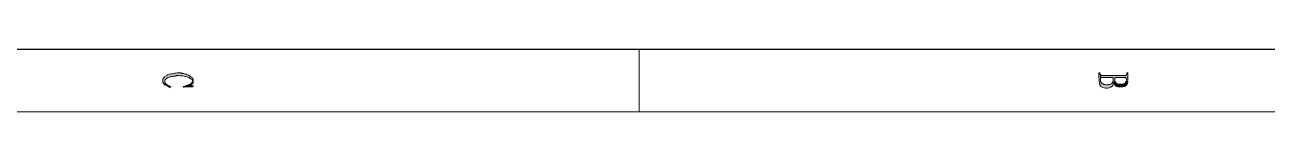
# Model space of a CAD drawing. Header units: inches. Extents: x 3 to 207, y 6 to 294.
# Drawn here: x 71.5 to 139.1, y 5.9 to 9.3 of the extents above; entities that cross this region are included whole.
import ezdxf

# ---------------------------------------------------------------- set-up
doc = ezdxf.new("R2010")
doc.units = ezdxf.units.IN
doc.header["$MEASUREMENT"] = 0
doc.layers.add('图层 1', color=7, linetype='Continuous')

msp = doc.modelspace()

# ---------------------------------------------------------------- hatches: boundary and pattern name
at = {"layer": '图层 1', "true_color": 0xffffff}
h = msp.add_hatch(color=7, dxfattribs=at)
edge = h.paths.add_edge_path()
edge.add_spline(control_points=[(80.645, 7.754), (80.645, 7.754), (80.624, 7.796), (80.624, 7.796), (80.624, 7.796), (80.603, 7.818), (80.603, 7.818), (80.603, 7.818), (80.56, 7.839), (80.56, 7.839), (80.56, 7.839), (80.518, 7.881), (80.518, 7.881), (80.518, 7.881), (80.433, 7.923), (80.433, 7.923), (80.433, 7.923), (80.412, 7.923), (80.412, 7.923), (80.412, 7.923), (80.328, 7.966), (80.328, 7.966), (80.328, 7.966), (80.306, 7.987), (80.306, 7.987), (80.306, 7.987), (80.243, 7.987), (80.243, 7.987), (80.243, 7.987), (80.158, 8.029), (80.158, 8.029), (80.158, 8.029), (80.073, 8.029), (80.073, 8.029), (80.073, 8.029), (80.031, 8.05), (80.031, 8.05), (80.031, 8.05), (79.925, 8.05), (79.925, 8.05), (79.73, 8.066), (79.751, 8.023), (79.608, 8.029), (79.52, 7.988), (79.417, 8.005), (79.333, 7.944), (79.333, 7.944), (79.29, 7.944), (79.29, 7.944), (79.29, 7.944), (79.269, 7.923), (79.269, 7.923), (79.269, 7.923), (79.142, 7.86), (79.142, 7.86), (79.142, 7.86), (79.121, 7.818), (79.121, 7.818), (79.121, 7.818), (79.079, 7.775), (79.079, 7.775), (79.079, 7.775), (79.058, 7.733), (79.058, 7.733), (79.058, 7.733), (79.036, 7.712), (79.036, 7.712), (79.036, 7.712), (79.036, 7.542), (79.036, 7.542), (79.036, 7.542), (79.058, 7.521), (79.058, 7.521), (79.058, 7.521), (79.058, 7.479), (79.058, 7.479), (79.058, 7.479), (79.079, 7.458), (79.079, 7.458), (79.079, 7.458), (79.121, 7.437), (79.121, 7.437), (79.121, 7.437), (79.121, 7.415), (79.121, 7.415), (79.121, 7.415), (79.142, 7.394), (79.142, 7.394), (79.142, 7.394), (79.142, 7.627), (79.142, 7.627), (79.142, 7.627), (79.163, 7.669), (79.163, 7.669), (79.163, 7.669), (79.206, 7.712), (79.206, 7.712), (79.206, 7.712), (79.227, 7.754), (79.227, 7.754), (79.227, 7.754), (79.311, 7.796), (79.311, 7.796), (79.311, 7.796), (79.375, 7.818), (79.375, 7.818), (79.375, 7.818), (79.417, 7.839), (79.417, 7.839), (79.417, 7.839), (79.46, 7.839), (79.46, 7.839), (79.46, 7.839), (79.481, 7.86), (79.481, 7.86), (79.481, 7.86), (79.544, 7.86), (79.544, 7.86), (79.544, 7.86), (79.587, 7.881), (79.587, 7.881), (79.587, 7.881), (79.735, 7.881), (79.735, 7.881), (79.735, 7.881), (79.777, 7.902), (79.777, 7.902), (79.968, 7.916), (80.036, 7.877), (80.2, 7.881), (80.2, 7.881), (80.243, 7.86), (80.243, 7.86), (80.243, 7.86), (80.285, 7.86), (80.285, 7.86), (80.285, 7.86), (80.37, 7.818), (80.37, 7.818), (80.37, 7.818), (80.412, 7.818), (80.412, 7.818), (80.412, 7.818), (80.476, 7.796), (80.476, 7.796), (80.476, 7.796), (80.518, 7.754), (80.518, 7.754), (80.518, 7.754), (80.56, 7.733), (80.56, 7.733), (80.56, 7.733), (80.581, 7.712), (80.581, 7.712), (80.581, 7.712), (80.624, 7.69), (80.624, 7.69), (80.624, 7.69), (80.624, 7.669), (80.624, 7.669), (80.624, 7.669), (80.645, 7.627), (80.645, 7.627)], knot_values=[0, 0, 0, 0, 0.352778, 0.352778, 0.352778, 0.705556, 0.705556, 0.705556, 1.058333, 1.058333, 1.058333, 1.411111, 1.411111, 1.411111, 1.763889, 1.763889, 1.763889, 2.116667, 2.116667, 2.116667, 2.469444, 2.469444, 2.469444, 2.822222, 2.822222, 2.822222, 3.175, 3.175, 3.175, 3.527778, 3.527778, 3.527778, 3.880556, 3.880556, 3.880556, 4.233333, 4.233333, 4.233333, 4.586111, 4.586111, 4.586111, 4.938889, 4.938889, 4.938889, 5.291667, 5.291667, 5.291667, 5.644444, 5.644444, 5.644444, 5.997222, 5.997222, 5.997222, 6.35, 6.35, 6.35, 6.702778, 6.702778, 6.702778, 7.055556, 7.055556, 7.055556, 7.408333, 7.408333, 7.408333, 7.761111, 7.761111, 7.761111, 8.113889, 8.113889, 8.113889, 8.466667, 8.466667, 8.466667, 8.819444, 8.819444, 8.819444, 9.172222, 9.172222, 9.172222, 9.525, 9.525, 9.525, 9.877778, 9.877778, 9.877778, 10.230556, 10.230556, 10.230556, 10.583333, 10.583333, 10.583333, 10.936111, 10.936111, 10.936111, 11.288889, 11.288889, 11.288889, 11.641667, 11.641667, 11.641667, 11.994444, 11.994444, 11.994444, 12.347222, 12.347222, 12.347222, 12.7, 12.7, 12.7, 13.052778, 13.052778, 13.052778, 13.405556, 13.405556, 13.405556, 13.758333, 13.758333, 13.758333, 14.111111, 14.111111, 14.111111, 14.463889, 14.463889, 14.463889, 14.816667, 14.816667, 14.816667, 15.169444, 15.169444, 15.169444, 15.522222, 15.522222, 15.522222, 15.875, 15.875, 15.875, 16.227778, 16.227778, 16.227778, 16.580556, 16.580556, 16.580556, 16.933333, 16.933333, 16.933333, 17.286111, 17.286111, 17.286111, 17.638889, 17.638889, 17.638889, 17.991667, 17.991667, 17.991667, 18.344444, 18.344444, 18.344444, 18.697222, 18.697222, 18.697222, 19.05, 19.05, 19.05, 19.05], degree=3, periodic=0)
edge.add_line((80.645, 7.627), (80.645, 7.754))
h = msp.add_hatch(color=7, dxfattribs=at)
edge = h.paths.add_edge_path()
edge.add_spline(control_points=[(79.481, 7.288), (79.41, 7.324), (79.34, 7.359), (79.269, 7.394), (79.158, 7.446), (79.182, 7.486), (79.142, 7.564), (79.142, 7.564), (79.142, 7.394), (79.142, 7.394), (79.142, 7.394), (79.163, 7.394), (79.163, 7.394), (79.163, 7.394), (79.333, 7.309), (79.333, 7.309), (79.333, 7.309), (79.375, 7.267), (79.375, 7.267), (79.375, 7.267), (79.439, 7.246), (79.439, 7.246)], knot_values=[0, 0, 0, 0, 0.352778, 0.352778, 0.352778, 0.705556, 0.705556, 0.705556, 1.058333, 1.058333, 1.058333, 1.411111, 1.411111, 1.411111, 1.763889, 1.763889, 1.763889, 2.116667, 2.116667, 2.116667, 2.469444, 2.469444, 2.469444, 2.469444], degree=3, periodic=0)
edge.add_line((79.439, 7.246), (79.481, 7.288))
h = msp.add_hatch(color=7, dxfattribs=at)
edge = h.paths.add_edge_path()
edge.add_spline(control_points=[(80.687, 7.585), (80.687, 7.585), (80.687, 7.712), (80.687, 7.712), (80.687, 7.712), (80.666, 7.733), (80.666, 7.733), (80.666, 7.733), (80.645, 7.754), (80.645, 7.754), (80.645, 7.754), (80.645, 7.585), (80.645, 7.585), (80.645, 7.585), (80.624, 7.542), (80.624, 7.542), (80.624, 7.542), (80.603, 7.5), (80.603, 7.5), (80.603, 7.5), (80.56, 7.458), (80.56, 7.458), (80.56, 7.458), (80.539, 7.458), (80.539, 7.458), (80.481, 7.412), (80.216, 7.333), (80.137, 7.309), (80.137, 7.309), (80.158, 7.267), (80.158, 7.267), (80.158, 7.267), (80.2, 7.267), (80.2, 7.267), (80.2, 7.267), (80.243, 7.288), (80.243, 7.288), (80.243, 7.288), (80.349, 7.288), (80.349, 7.288), (80.419, 7.288), (80.49, 7.288), (80.56, 7.288), (80.56, 7.288), (80.56, 7.373), (80.56, 7.373), (80.56, 7.373), (80.581, 7.373), (80.581, 7.373), (80.581, 7.373), (80.603, 7.415), (80.603, 7.415), (80.603, 7.415), (80.666, 7.479), (80.666, 7.479), (80.666, 7.479), (80.687, 7.521), (80.687, 7.521), (80.687, 7.521), (80.687, 7.564), (80.687, 7.564)], knot_values=[0, 0, 0, 0, 0.352778, 0.352778, 0.352778, 0.705556, 0.705556, 0.705556, 1.058333, 1.058333, 1.058333, 1.411111, 1.411111, 1.411111, 1.763889, 1.763889, 1.763889, 2.116667, 2.116667, 2.116667, 2.469444, 2.469444, 2.469444, 2.822222, 2.822222, 2.822222, 3.175, 3.175, 3.175, 3.527778, 3.527778, 3.527778, 3.880556, 3.880556, 3.880556, 4.233333, 4.233333, 4.233333, 4.586111, 4.586111, 4.586111, 4.938889, 4.938889, 4.938889, 5.291667, 5.291667, 5.291667, 5.644444, 5.644444, 5.644444, 5.997222, 5.997222, 5.997222, 6.35, 6.35, 6.35, 6.702778, 6.702778, 6.702778, 7.055556, 7.055556, 7.055556, 7.055556], degree=3, periodic=0)
edge.add_line((80.687, 7.564), (80.687, 7.585))
h = msp.add_hatch(color=7, dxfattribs=at)
edge = h.paths.add_edge_path()
edge.add_spline(control_points=[(130.768, 7.458), (130.768, 7.458), (130.768, 7.669), (130.768, 7.669), (130.768, 7.669), (130.768, 7.606), (130.768, 7.606), (130.768, 7.606), (130.747, 7.585), (130.747, 7.585), (130.747, 7.585), (130.747, 7.542), (130.747, 7.542), (130.63, 7.497), (130.767, 7.497), (130.577, 7.415), (130.577, 7.415), (130.535, 7.415), (130.535, 7.415), (130.535, 7.415), (130.493, 7.394), (130.493, 7.394), (130.493, 7.394), (130.366, 7.394), (130.366, 7.394), (130.366, 7.394), (130.323, 7.415), (130.323, 7.415), (130.323, 7.415), (130.26, 7.415), (130.26, 7.415), (130.206, 7.473), (130.126, 7.462), (130.09, 7.564), (130.09, 7.564), (130.069, 7.585), (130.069, 7.585), (130.069, 7.585), (130.069, 7.966), (130.069, 7.966), (130.069, 7.966), (130.048, 8.008), (130.048, 8.008), (130.048, 8.008), (130.048, 8.05), (130.048, 8.05), (130.048, 8.05), (129.984, 8.05), (129.984, 8.05), (129.971, 7.841), (130.001, 7.744), (130.006, 7.564), (130.006, 7.564), (130.027, 7.521), (130.027, 7.521), (130.027, 7.521), (130.027, 7.458), (130.027, 7.458), (130.027, 7.458), (130.048, 7.437), (130.048, 7.437), (130.048, 7.437), (130.048, 7.394), (130.048, 7.394), (130.048, 7.394), (130.069, 7.373), (130.069, 7.373), (130.069, 7.373), (130.069, 7.352), (130.069, 7.352), (130.069, 7.352), (130.09, 7.331), (130.09, 7.331), (130.09, 7.331), (130.09, 7.309), (130.09, 7.309), (130.298, 7.199), (130.642, 7.163), (130.768, 7.415)], knot_values=[0, 0, 0, 0, 0.352778, 0.352778, 0.352778, 0.705556, 0.705556, 0.705556, 1.058333, 1.058333, 1.058333, 1.411111, 1.411111, 1.411111, 1.763889, 1.763889, 1.763889, 2.116667, 2.116667, 2.116667, 2.469444, 2.469444, 2.469444, 2.822222, 2.822222, 2.822222, 3.175, 3.175, 3.175, 3.527778, 3.527778, 3.527778, 3.880556, 3.880556, 3.880556, 4.233333, 4.233333, 4.233333, 4.586111, 4.586111, 4.586111, 4.938889, 4.938889, 4.938889, 5.291667, 5.291667, 5.291667, 5.644444, 5.644444, 5.644444, 5.997222, 5.997222, 5.997222, 6.35, 6.35, 6.35, 6.702778, 6.702778, 6.702778, 7.055556, 7.055556, 7.055556, 7.408333, 7.408333, 7.408333, 7.761111, 7.761111, 7.761111, 8.113889, 8.113889, 8.113889, 8.466667, 8.466667, 8.466667, 8.819444, 8.819444, 8.819444, 9.172222, 9.172222, 9.172222, 9.172222], degree=3, periodic=0)
edge.add_line((130.768, 7.415), (130.768, 7.458))
for points in [[(131.572, 7.669), (131.572, 8.05), (131.509, 8.05), (131.509, 7.987), (131.487, 7.944), (131.445, 7.902), (130.133, 7.902), (130.112, 7.923), (130.09, 7.923), (130.069, 7.966), (130.069, 7.733), (130.09, 7.775), (130.133, 7.796), (130.747, 7.796), (130.768, 7.775), (130.768, 7.458), (130.789, 7.479), (130.789, 7.521), (130.81, 7.479), (130.831, 7.437), (130.852, 7.69), (130.852, 7.733), (130.874, 7.775), (130.874, 7.796), (131.445, 7.796), (131.487, 7.754), (131.487, 7.712), (131.509, 7.669), (131.509, 7.415), (131.53, 7.437), (131.53, 7.479), (131.551, 7.5), (131.572, 7.542), (131.572, 7.627)], [(80.687, 7.288), (80.687, 7.352), (80.56, 7.352), (80.56, 7.288), (80.645, 7.288)]]:
    msp.add_hatch(color=7, dxfattribs=at).paths.add_polyline_path(points)
h = msp.add_hatch(color=7, dxfattribs=at)
edge = h.paths.add_edge_path()
edge.add_spline(control_points=[(131.509, 7.415), (131.509, 7.415), (131.509, 7.669), (131.509, 7.669), (131.509, 7.603), (131.446, 7.558), (131.424, 7.5), (131.424, 7.5), (131.403, 7.479), (131.403, 7.479), (131.403, 7.479), (131.36, 7.458), (131.36, 7.458), (131.36, 7.458), (131.318, 7.458), (131.318, 7.458), (131.318, 7.458), (131.276, 7.437), (131.276, 7.437), (131.276, 7.437), (131.17, 7.437), (131.17, 7.437), (131.057, 7.439), (131.036, 7.417), (130.937, 7.5), (130.937, 7.5), (130.895, 7.542), (130.895, 7.542), (130.895, 7.542), (130.874, 7.585), (130.874, 7.585), (130.874, 7.585), (130.852, 7.606), (130.852, 7.606), (130.852, 7.606), (130.852, 7.69), (130.852, 7.69), (130.852, 7.69), (130.831, 7.437), (130.831, 7.437), (130.831, 7.437), (130.852, 7.415), (130.852, 7.415), (130.852, 7.415), (130.874, 7.373), (130.874, 7.373), (130.874, 7.373), (130.895, 7.352), (130.895, 7.352), (130.895, 7.352), (130.916, 7.352), (130.916, 7.352), (130.916, 7.352), (130.937, 7.331), (130.937, 7.331), (130.937, 7.331), (131.022, 7.288), (131.022, 7.288), (131.022, 7.288), (131.064, 7.288), (131.064, 7.288), (131.142, 7.288), (131.219, 7.288), (131.297, 7.288), (131.297, 7.288), (131.339, 7.309), (131.339, 7.309), (131.339, 7.309), (131.381, 7.309), (131.381, 7.309), (131.381, 7.309), (131.424, 7.331), (131.424, 7.331), (131.424, 7.331), (131.445, 7.352), (131.445, 7.352), (131.445, 7.352), (131.487, 7.373), (131.487, 7.373), (131.487, 7.373), (131.487, 7.394), (131.487, 7.394)], knot_values=[0, 0, 0, 0, 0.352778, 0.352778, 0.352778, 0.705556, 0.705556, 0.705556, 1.058333, 1.058333, 1.058333, 1.411111, 1.411111, 1.411111, 1.763889, 1.763889, 1.763889, 2.116667, 2.116667, 2.116667, 2.469444, 2.469444, 2.469444, 2.822222, 2.822222, 2.822222, 3.175, 3.175, 3.175, 3.527778, 3.527778, 3.527778, 3.880556, 3.880556, 3.880556, 4.233333, 4.233333, 4.233333, 4.586111, 4.586111, 4.586111, 4.938889, 4.938889, 4.938889, 5.291667, 5.291667, 5.291667, 5.644444, 5.644444, 5.644444, 5.997222, 5.997222, 5.997222, 6.35, 6.35, 6.35, 6.702778, 6.702778, 6.702778, 7.055556, 7.055556, 7.055556, 7.408333, 7.408333, 7.408333, 7.761111, 7.761111, 7.761111, 8.113889, 8.113889, 8.113889, 8.466667, 8.466667, 8.466667, 8.819444, 8.819444, 8.819444, 9.172222, 9.172222, 9.172222, 9.525, 9.525, 9.525, 9.525], degree=3, periodic=0)
edge.add_line((131.487, 7.394), (131.509, 7.415))

# ---------------------------------------------------------------- linework, layer by layer
at = {"layer": '图层 1', "color": 7, "lineweight": 30, "true_color": 0xffffff}
msp.add_lwpolyline([(6.562, 9.342), (203.369, 9.342)], dxfattribs=at)
at = {"layer": '图层 1', "color": 7, "lineweight": 15, "true_color": 0xffffff}
for points in [[(104.966, 5.934), (104.966, 9.342)], [(206.777, 5.934), (3.154, 5.934)]]:
    msp.add_lwpolyline(points, dxfattribs=at)
at = {"layer": '图层 1', "lineweight": 0}
for points in [[(131.572, 7.669), (131.572, 8.05), (131.509, 8.05), (131.509, 7.987), (131.487, 7.944), (131.445, 7.902), (130.133, 7.902), (130.112, 7.923), (130.09, 7.923), (130.069, 7.966), (130.069, 7.733), (130.09, 7.775), (130.133, 7.796), (130.747, 7.796), (130.768, 7.775), (130.768, 7.458), (130.789, 7.479), (130.789, 7.521), (130.81, 7.479), (130.831, 7.437), (130.852, 7.69), (130.852, 7.733), (130.874, 7.775), (130.874, 7.796), (131.445, 7.796), (131.487, 7.754), (131.487, 7.712), (131.509, 7.669), (131.509, 7.415), (131.53, 7.437), (131.53, 7.479), (131.551, 7.5), (131.572, 7.542), (131.572, 7.627)], [(80.687, 7.288), (80.687, 7.352), (80.56, 7.352), (80.56, 7.288), (80.645, 7.288)]]:
    msp.add_lwpolyline(points, dxfattribs=at)
for points, knots in [([(80.645, 7.754), (80.645, 7.754), (80.624, 7.796), (80.624, 7.796), (80.624, 7.796), (80.603, 7.818), (80.603, 7.818), (80.603, 7.818), (80.56, 7.839), (80.56, 7.839), (80.56, 7.839), (80.518, 7.881), (80.518, 7.881), (80.518, 7.881), (80.433, 7.923), (80.433, 7.923), (80.433, 7.923), (80.412, 7.923), (80.412, 7.923), (80.412, 7.923), (80.328, 7.966), (80.328, 7.966), (80.328, 7.966), (80.306, 7.987), (80.306, 7.987), (80.306, 7.987), (80.243, 7.987), (80.243, 7.987), (80.243, 7.987), (80.158, 8.029), (80.158, 8.029), (80.158, 8.029), (80.073, 8.029), (80.073, 8.029), (80.073, 8.029), (80.031, 8.05), (80.031, 8.05), (80.031, 8.05), (79.925, 8.05), (79.925, 8.05), (79.73, 8.066), (79.751, 8.023), (79.608, 8.029), (79.52, 7.988), (79.417, 8.005), (79.333, 7.944), (79.333, 7.944), (79.29, 7.944), (79.29, 7.944), (79.29, 7.944), (79.269, 7.923), (79.269, 7.923), (79.269, 7.923), (79.142, 7.86), (79.142, 7.86), (79.142, 7.86), (79.121, 7.818), (79.121, 7.818), (79.121, 7.818), (79.079, 7.775), (79.079, 7.775), (79.079, 7.775), (79.058, 7.733), (79.058, 7.733), (79.058, 7.733), (79.036, 7.712), (79.036, 7.712), (79.036, 7.712), (79.036, 7.542), (79.036, 7.542), (79.036, 7.542), (79.058, 7.521), (79.058, 7.521), (79.058, 7.521), (79.058, 7.479), (79.058, 7.479), (79.058, 7.479), (79.079, 7.458), (79.079, 7.458), (79.079, 7.458), (79.121, 7.437), (79.121, 7.437), (79.121, 7.437), (79.121, 7.415), (79.121, 7.415), (79.121, 7.415), (79.142, 7.394), (79.142, 7.394), (79.142, 7.394), (79.142, 7.627), (79.142, 7.627), (79.142, 7.627), (79.163, 7.669), (79.163, 7.669), (79.163, 7.669), (79.206, 7.712), (79.206, 7.712), (79.206, 7.712), (79.227, 7.754), (79.227, 7.754), (79.227, 7.754), (79.311, 7.796), (79.311, 7.796), (79.311, 7.796), (79.375, 7.818), (79.375, 7.818), (79.375, 7.818), (79.417, 7.839), (79.417, 7.839), (79.417, 7.839), (79.46, 7.839), (79.46, 7.839), (79.46, 7.839), (79.481, 7.86), (79.481, 7.86), (79.481, 7.86), (79.544, 7.86), (79.544, 7.86), (79.544, 7.86), (79.587, 7.881), (79.587, 7.881), (79.587, 7.881), (79.735, 7.881), (79.735, 7.881), (79.735, 7.881), (79.777, 7.902), (79.777, 7.902), (79.968, 7.916), (80.036, 7.877), (80.2, 7.881), (80.2, 7.881), (80.243, 7.86), (80.243, 7.86), (80.243, 7.86), (80.285, 7.86), (80.285, 7.86), (80.285, 7.86), (80.37, 7.818), (80.37, 7.818), (80.37, 7.818), (80.412, 7.818), (80.412, 7.818), (80.412, 7.818), (80.476, 7.796), (80.476, 7.796), (80.476, 7.796), (80.518, 7.754), (80.518, 7.754), (80.518, 7.754), (80.56, 7.733), (80.56, 7.733), (80.56, 7.733), (80.581, 7.712), (80.581, 7.712), (80.581, 7.712), (80.624, 7.69), (80.624, 7.69), (80.624, 7.69), (80.624, 7.669), (80.624, 7.669), (80.624, 7.669), (80.645, 7.627), (80.645, 7.627)], [0, 0, 0, 0, 1, 1, 1, 2, 2, 2, 3, 3, 3, 4, 4, 4, 5, 5, 5, 6, 6, 6, 7, 7, 7, 8, 8, 8, 9, 9, 9, 10, 10, 10, 11, 11, 11, 12, 12, 12, 13, 13, 13, 14, 14, 14, 15, 15, 15, 16, 16, 16, 17, 17, 17, 18, 18, 18, 19, 19, 19, 20, 20, 20, 21, 21, 21, 22, 22, 22, 23, 23, 23, 24, 24, 24, 25, 25, 25, 26, 26, 26, 27, 27, 27, 28, 28, 28, 29, 29, 29, 30, 30, 30, 31, 31, 31, 32, 32, 32, 33, 33, 33, 34, 34, 34, 35, 35, 35, 36, 36, 36, 37, 37, 37, 38, 38, 38, 39, 39, 39, 40, 40, 40, 41, 41, 41, 42, 42, 42, 43, 43, 43, 44, 44, 44, 45, 45, 45, 46, 46, 46, 47, 47, 47, 48, 48, 48, 49, 49, 49, 50, 50, 50, 51, 51, 51, 52, 52, 52, 53, 53, 53, 54, 54, 54, 54]), ([(79.481, 7.288), (79.41, 7.324), (79.34, 7.359), (79.269, 7.394), (79.158, 7.446), (79.182, 7.486), (79.142, 7.564), (79.142, 7.564), (79.142, 7.394), (79.142, 7.394), (79.142, 7.394), (79.163, 7.394), (79.163, 7.394), (79.163, 7.394), (79.333, 7.309), (79.333, 7.309), (79.333, 7.309), (79.375, 7.267), (79.375, 7.267), (79.375, 7.267), (79.439, 7.246), (79.439, 7.246)], [0, 0, 0, 0, 1, 1, 1, 2, 2, 2, 3, 3, 3, 4, 4, 4, 5, 5, 5, 6, 6, 6, 7, 7, 7, 7]), ([(80.687, 7.585), (80.687, 7.585), (80.687, 7.712), (80.687, 7.712), (80.687, 7.712), (80.666, 7.733), (80.666, 7.733), (80.666, 7.733), (80.645, 7.754), (80.645, 7.754), (80.645, 7.754), (80.645, 7.585), (80.645, 7.585), (80.645, 7.585), (80.624, 7.542), (80.624, 7.542), (80.624, 7.542), (80.603, 7.5), (80.603, 7.5), (80.603, 7.5), (80.56, 7.458), (80.56, 7.458), (80.56, 7.458), (80.539, 7.458), (80.539, 7.458), (80.481, 7.412), (80.216, 7.333), (80.137, 7.309), (80.137, 7.309), (80.158, 7.267), (80.158, 7.267), (80.158, 7.267), (80.2, 7.267), (80.2, 7.267), (80.2, 7.267), (80.243, 7.288), (80.243, 7.288), (80.243, 7.288), (80.349, 7.288), (80.349, 7.288), (80.419, 7.288), (80.49, 7.288), (80.56, 7.288), (80.56, 7.288), (80.56, 7.373), (80.56, 7.373), (80.56, 7.373), (80.581, 7.373), (80.581, 7.373), (80.581, 7.373), (80.603, 7.415), (80.603, 7.415), (80.603, 7.415), (80.666, 7.479), (80.666, 7.479), (80.666, 7.479), (80.687, 7.521), (80.687, 7.521), (80.687, 7.521), (80.687, 7.564), (80.687, 7.564)], [0, 0, 0, 0, 1, 1, 1, 2, 2, 2, 3, 3, 3, 4, 4, 4, 5, 5, 5, 6, 6, 6, 7, 7, 7, 8, 8, 8, 9, 9, 9, 10, 10, 10, 11, 11, 11, 12, 12, 12, 13, 13, 13, 14, 14, 14, 15, 15, 15, 16, 16, 16, 17, 17, 17, 18, 18, 18, 19, 19, 19, 20, 20, 20, 20]), ([(130.768, 7.458), (130.768, 7.458), (130.768, 7.669), (130.768, 7.669), (130.768, 7.669), (130.768, 7.606), (130.768, 7.606), (130.768, 7.606), (130.747, 7.585), (130.747, 7.585), (130.747, 7.585), (130.747, 7.542), (130.747, 7.542), (130.63, 7.497), (130.767, 7.497), (130.577, 7.415), (130.577, 7.415), (130.535, 7.415), (130.535, 7.415), (130.535, 7.415), (130.493, 7.394), (130.493, 7.394), (130.493, 7.394), (130.366, 7.394), (130.366, 7.394), (130.366, 7.394), (130.323, 7.415), (130.323, 7.415), (130.323, 7.415), (130.26, 7.415), (130.26, 7.415), (130.206, 7.473), (130.126, 7.462), (130.09, 7.564), (130.09, 7.564), (130.069, 7.585), (130.069, 7.585), (130.069, 7.585), (130.069, 7.966), (130.069, 7.966), (130.069, 7.966), (130.048, 8.008), (130.048, 8.008), (130.048, 8.008), (130.048, 8.05), (130.048, 8.05), (130.048, 8.05), (129.984, 8.05), (129.984, 8.05), (129.971, 7.841), (130.001, 7.744), (130.006, 7.564), (130.006, 7.564), (130.027, 7.521), (130.027, 7.521), (130.027, 7.521), (130.027, 7.458), (130.027, 7.458), (130.027, 7.458), (130.048, 7.437), (130.048, 7.437), (130.048, 7.437), (130.048, 7.394), (130.048, 7.394), (130.048, 7.394), (130.069, 7.373), (130.069, 7.373), (130.069, 7.373), (130.069, 7.352), (130.069, 7.352), (130.069, 7.352), (130.09, 7.331), (130.09, 7.331), (130.09, 7.331), (130.09, 7.309), (130.09, 7.309), (130.298, 7.199), (130.642, 7.163), (130.768, 7.415)], [0, 0, 0, 0, 1, 1, 1, 2, 2, 2, 3, 3, 3, 4, 4, 4, 5, 5, 5, 6, 6, 6, 7, 7, 7, 8, 8, 8, 9, 9, 9, 10, 10, 10, 11, 11, 11, 12, 12, 12, 13, 13, 13, 14, 14, 14, 15, 15, 15, 16, 16, 16, 17, 17, 17, 18, 18, 18, 19, 19, 19, 20, 20, 20, 21, 21, 21, 22, 22, 22, 23, 23, 23, 24, 24, 24, 25, 25, 25, 26, 26, 26, 26]), ([(131.509, 7.415), (131.509, 7.415), (131.509, 7.669), (131.509, 7.669), (131.509, 7.603), (131.446, 7.558), (131.424, 7.5), (131.424, 7.5), (131.403, 7.479), (131.403, 7.479), (131.403, 7.479), (131.36, 7.458), (131.36, 7.458), (131.36, 7.458), (131.318, 7.458), (131.318, 7.458), (131.318, 7.458), (131.276, 7.437), (131.276, 7.437), (131.276, 7.437), (131.17, 7.437), (131.17, 7.437), (131.057, 7.439), (131.036, 7.417), (130.937, 7.5), (130.937, 7.5), (130.895, 7.542), (130.895, 7.542), (130.895, 7.542), (130.874, 7.585), (130.874, 7.585), (130.874, 7.585), (130.852, 7.606), (130.852, 7.606), (130.852, 7.606), (130.852, 7.69), (130.852, 7.69), (130.852, 7.69), (130.831, 7.437), (130.831, 7.437), (130.831, 7.437), (130.852, 7.415), (130.852, 7.415), (130.852, 7.415), (130.874, 7.373), (130.874, 7.373), (130.874, 7.373), (130.895, 7.352), (130.895, 7.352), (130.895, 7.352), (130.916, 7.352), (130.916, 7.352), (130.916, 7.352), (130.937, 7.331), (130.937, 7.331), (130.937, 7.331), (131.022, 7.288), (131.022, 7.288), (131.022, 7.288), (131.064, 7.288), (131.064, 7.288), (131.142, 7.288), (131.219, 7.288), (131.297, 7.288), (131.297, 7.288), (131.339, 7.309), (131.339, 7.309), (131.339, 7.309), (131.381, 7.309), (131.381, 7.309), (131.381, 7.309), (131.424, 7.331), (131.424, 7.331), (131.424, 7.331), (131.445, 7.352), (131.445, 7.352), (131.445, 7.352), (131.487, 7.373), (131.487, 7.373), (131.487, 7.373), (131.487, 7.394), (131.487, 7.394)], [0, 0, 0, 0, 1, 1, 1, 2, 2, 2, 3, 3, 3, 4, 4, 4, 5, 5, 5, 6, 6, 6, 7, 7, 7, 8, 8, 8, 9, 9, 9, 10, 10, 10, 11, 11, 11, 12, 12, 12, 13, 13, 13, 14, 14, 14, 15, 15, 15, 16, 16, 16, 17, 17, 17, 18, 18, 18, 19, 19, 19, 20, 20, 20, 21, 21, 21, 22, 22, 22, 23, 23, 23, 24, 24, 24, 25, 25, 25, 26, 26, 26, 27, 27, 27, 27])]:
    msp.add_open_spline(points, degree=3, knots=knots, dxfattribs=at)

doc.saveas('drawing.dxf')
